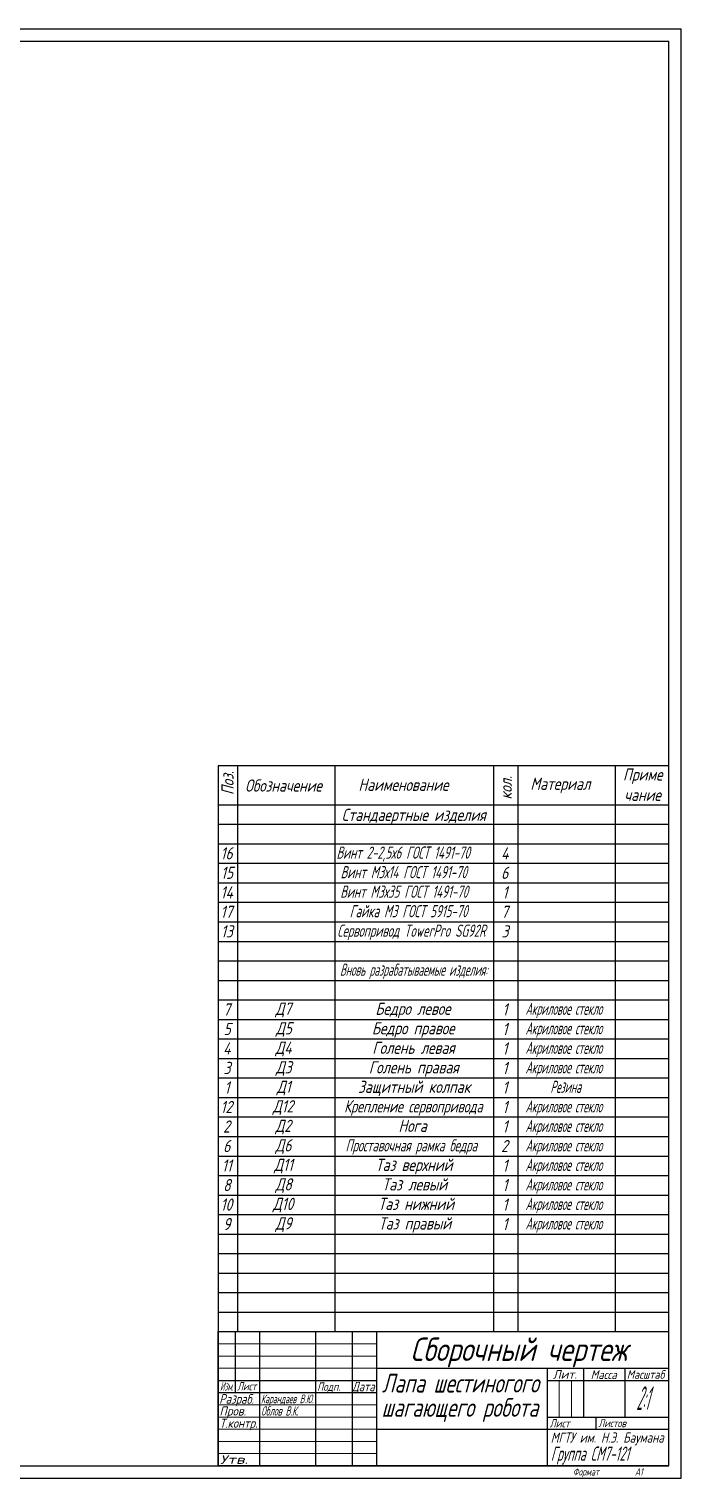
# Model space of a CAD drawing. Header units: millimetres. Extents: x -385 to 841, y 0 to 594.
# Drawn here: x 573 to 841, y 0 to 594 of the extents above; entities that cross this region are included whole.
import ezdxf
from ezdxf.enums import TextEntityAlignment as Align

# ---------------------------------------------------------------- set-up
doc = ezdxf.new("R2010")
doc.units = ezdxf.units.MM
doc.layers.add('0.3', color=130, linetype='Continuous', lineweight=15)
doc.layers.add('0.6', color=255, linetype='Continuous', lineweight=30)
doc.styles.add('ГОСТ', font='GOST_A.TTF', dxfattribs={"oblique": 15, "height": 5})

# ---------------------------------------------------------------- blocks, each defined once
blk = doc.blocks.new('*U19')
at = {"layer": '0.6'}
blk.add_line((-92.5, 0), (92.5, 0), dxfattribs=at)
blk = doc.blocks.new('*U20')
at = {"layer": '0.6', "color": 0, "linetype": 'ByBlock', "lineweight": -2, "transparency": 16777216}
for p in [(0, 200), (0, 192), (0, 184), (0, 176), (0, 168), (0, 160), (0, 152), (0, 144), (0, 136), (0, 128), (0, 120), (0, 112), (0, 104), (0, 96), (0, 88), (0, 80), (0, 72), (0, 64), (0, 56), (0, 48), (0, 40), (0, 32), (0, 24), (0, 16), (0, 8), (0, 0)]:
    blk.add_blockref('*U19', p, dxfattribs=at)

msp = doc.modelspace()

# ---------------------------------------------------------------- linework, layer by layer
for p, q in [((-0.001, 594), (840.999, 594)), ((840.999, 0), (840.999, 594)), ((835.999, 5), (835.999, 589)), ((650.999, 5), (650.999, 60)), ((650.999, 60), (835.999, 60)), ((650.999, 60), (657.999, 60)), ((657.999, 60), (657.999, 35)), ((657.999, 60), (667.999, 60)), ((667.999, 60), (667.999, 5)), ((667.999, 60), (690.999, 60)), ((690.999, 60), (690.999, 5)), ((690.999, 60), (705.999, 60)), ((705.999, 60), (705.999, 5)), ((705.999, 60), (715.999, 60)), ((715.999, 60), (715.999, 5)), ((715.999, 45), (835.999, 45)), ((785.999, 45), (785.999, 5)), ((650.999, 40), (715.999, 40)), ((785.999, 40), (835.999, 40)), ((650.999, 35), (715.999, 35)), ((785.999, 25), (835.999, 25)), ((715.999, 20), (835.999, 20)), ((-0.001, 0), (840.999, 0)), ((19.999, 5), (835.999, 5)), ((835.999, 5), (650.999, 5))]:
    msp.add_line(p, q)
at = {"layer": '0.3'}
for p, q in [((650.999, 55), (715.999, 55)), ((650.999, 50), (715.999, 50)), ((715.999, 45), (650.999, 45)), ((790.999, 40), (790.999, 25)), ((795.999, 40), (795.999, 25)), ((650.999, 30), (715.999, 30)), ((650.999, 25), (715.999, 25)), ((715.999, 20), (650.999, 20)), ((650.999, 15), (715.999, 15)), ((650.999, 10), (715.999, 10))]:
    msp.add_line(p, q, dxfattribs=at)
at = {"layer": '0.6'}
for p, q in [((19.999, 589), (835.999, 589)), ((835.999, 292), (650.999, 292)), ((650.999, 292), (650.999, 5)), ((650.999, 292), (650.999, 276)), ((658.999, 292), (658.999, 60)), ((698.999, 292), (698.999, 60)), ((763.999, 292), (763.999, 60)), ((773.999, 292), (773.999, 60)), ((813.999, 292), (813.999, 60)), ((650.999, 276), (835.999, 276)), ((650.999, 268), (835.999, 268)), ((800.999, 45), (800.999, 25)), ((817.999, 45), (817.999, 25)), ((805.999, 25), (805.999, 20))]:
    msp.add_line(p, q, dxfattribs=at)

# ---------------------------------------------------------------- block references
msp.add_blockref('*U20', (743.499, 60), dxfattribs=at)

# ---------------------------------------------------------------- texts
at = {"layer": '0.3', "style": 'ГОСТ', "oblique": 15}
for s, height, width, p, p2 in [('Лапа шестиногого', 7.73594, 0.868511, (718.224, 35.048), (782.627, 35.048)), ('Изм.', 3.4898, 0.772445, (651.821, 35.823), (657.308, 35.823)), ('Дата', 3.8421, 0.909684, (705.999, 35.563), (715.257, 35.563)), ('2:1', 9.692, 0.413256, (822.636, 27.92), (827.785, 27.92)), ('Карандаев В.Ю.', 3.5671, 0.812768, (668.638, 30.656), (690.198, 30.656)), ('шагающего робота', 7.73594, 0.847582, (718.092, 25.083), (782.365, 25.083)), ('Пров.', 3.7046, 1.145414, (651.579, 25.603), (662.501, 25.603)), ('Т.контр.', 3.6912, 1.012898, (651.668, 20.609), (667.171, 20.609)), ('Группа СМ7-121', 5.8424, 0.691926, (787.573, 7.064), (819.664, 7.064)), ('Утв.', 3.5321, 1.464632, (651.859, 5.804), (663.319, 5.804))]:
    msp.add_text(s, height=height, dxfattribs=dict(at, width=width)).set_placement(p, p2, align=Align.FIT)
for s, height, rotation, width, p, p2 in [('Лит.', 3.5581, 0.19349, 1.210089, (788.408, 40.664), (798.254, 40.697)), ('Масса', 3.5581, 359.821579, 0.974703, (803.92, 40.599), (814.599, 40.566)), ('Масштаб', 3.5248, 0.024239, 0.942752, (818.739, 40.666), (834.186, 40.673)), ('Лист', 3.44, 0.367126, 0.854898, (658.904, 35.873), (666.684, 35.922)), ('Разраб.', 3.979, 359.762673, 0.968939, (651.501, 30.464), (665.697, 30.406)), ('Облов В.К.', 3.8347, 359.880309, 0.78226, (668.678, 25.597), (683.901, 25.565)), ('МГТУ им. Н.Э. Баумана', 4.16542, 0.066831, 0.991995, (787.519, 14.475), (833.897, 14.529))]:
    msp.add_text(s, height=height, rotation=rotation, dxfattribs=dict(at, width=width)).set_placement(p, p2, align=Align.FIT)
msp.add_text('Подп.', height=3.4835, dxfattribs=at).set_placement((691.682, 35.717))
for s, height, p in [('Лист', 3.3797, (787.084, 20.763)), ('Листов', 3.2192, (807.101, 20.87))]:
    msp.add_text(s, height=height, rotation=359.753141, dxfattribs=at).set_placement(p)
msp.add_text('Формат          А1', height=3.01514, dxfattribs=at).set_placement((796.619, 1.019), (825.291, 1.019), align=Align.ALIGNED)
at = {"layer": '0.3', "attachment_point": 1, "style": 'ГОСТ'}
for s, width, insert, char_height in [('\\pi2.7364;Стандаертные изделия', 64.93306, (699.028, 274.345), 5), ('\\pi1.0176;16', 8.02544, (651.021, 258.592), 5), ('\\pi0.59601;{\\W0.8;Винт 2-2,5х6 ГОСТ 1491-70}', 64.90076, (698.999, 258.869), 5), ('\\pi3.0099;4', 9.86511, (764.164, 258.588), 5), ('\\pi1.1969;15', 8.02544, (651.021, 250.592), 5), ('\\pi2.3051;{\\W0.8;Винт М3х14 ГОСТ 1491-70}', 64.90076, (698.999, 250.869), 5), ('\\pi3.0099;6', 9.86511, (764.164, 250.588), 5), ('\\pi1.0176;14', 8.02544, (651.021, 242.592), 5), ('\\pi2.1587;{\\W0.8;Винт М3х35 ГОСТ 1491-70}', 64.90076, (698.999, 242.869), 5), ('\\pi3.5489;1', 9.86511, (764.164, 242.588), 5), ('\\pi1.0139;17', 8.02544, (651.021, 234.592), 5), ('\\pi6.0207;{\\W0.8;Гайка М3 ГОСТ 5915-70}', 64.90076, (698.999, 234.869), 5), ('\\pi3.0062;7', 9.86511, (764.164, 234.588), 5), ('\\pi1.1969;13', 8.02544, (651.021, 226.592), 5), ('\\pi0.93005;{\\W0.8;Сервопривод TowerPro SG92R}', 64.90076, (698.999, 226.869), 5), ('\\pi3.1892;3', 9.86511, (764.164, 226.588), 5), ('\\pi2.0297;{\\W0.7;Вновь разрабатываемые изделия:}', 64.90076, (698.999, 210.869), 5), ('\\pi2.0864;7', 8.02544, (651.021, 194.592), 5), ('\\pi15.569;Д7', 40, (658.999, 194.869), 5), ('\\pi16.578;Бедро левое', 64.90076, (698.999, 194.869), 5), ('\\pi3.5489;1', 9.86511, (764.164, 194.588), 5), ('\\pi3.1779;{\\W0.7;Акриловое стекло}', 40, (773.999, 194.869), 5), ('\\pi2.2694;5', 8.02544, (651.021, 186.592), 5), ('\\pi15.753;Д5', 40, (658.999, 186.869), 5), ('\\pi15.147;Бедро правое', 64.90076, (698.999, 186.869), 5), ('\\pi3.5489;1', 9.86511, (764.164, 186.588), 5), ('\\pi3.1779;{\\W0.7;Акриловое стекло}', 40, (773.999, 186.869), 5), ('\\pi2.09;4', 8.02544, (651.021, 178.592), 5), ('\\pi15.573;Д4', 40, (658.999, 178.869), 5), ('\\pi15.323;Голень левая', 64.90076, (698.999, 178.869), 5), ('\\pi3.5489;1', 9.86511, (764.164, 178.588), 5), ('\\pi3.1779;{\\W0.7;Акриловое стекло}', 40, (773.999, 178.869), 5), ('\\pi2.2694;3', 8.02544, (651.021, 170.592), 5), ('\\pi15.753;Д3', 40, (658.999, 170.869), 5), ('\\pi13.892;Голень правая', 64.90076, (698.999, 170.869), 5), ('\\pi3.5489;1', 9.86511, (764.164, 170.588), 5), ('\\pi3.1779;{\\W0.7;Акриловое стекло}', 40, (773.999, 170.869), 5), ('\\pi2.6291;1', 8.02544, (651.021, 162.592), 5), ('\\pi16.112;Д1', 40, (658.999, 162.869), 5), ('\\pi9.4259;Защитный колпак', 64.90076, (698.999, 162.869), 5), ('\\pi3.5489;1', 9.86511, (764.164, 162.588), 5), ('\\pi13.38;{\\W0.7;Резина}', 40, (773.999, 162.869), 5), ('\\pi1.0029;12', 8.02544, (651.021, 154.592), 5), ('\\pi14.486;Д12', 40, (658.999, 154.869), 5), ('\\pi3.7616;{\\W0.9;Крепление сервопривода}', 64.90076, (698.999, 154.869), 5), ('\\pi3.5489;1', 9.86511, (764.164, 154.588), 5), ('\\pi3.1779;{\\W0.7;Акриловое стекло}', 40, (773.999, 154.869), 5), ('\\pi2.0754;2', 8.02544, (651.021, 146.592), 5), ('\\pi15.559;Д2', 40, (658.999, 146.869), 5), ('\\pi26.051;Нога', 64.90076, (698.999, 146.869), 5), ('\\pi3.5489;1', 9.86511, (764.164, 146.588), 5), ('\\pi3.1779;{\\W0.7;Акриловое стекло}', 40, (773.999, 146.869), 5), ('\\pi2.09;6', 8.02544, (651.021, 138.592), 5), ('\\pi15.573;Д6', 40, (658.999, 138.869), 5), ('\\pi4.3037;{\\W0.8;Проставочная рамка бедра}', 64.90076, (698.999, 138.869), 5), ('\\pi2.9952;2', 9.86511, (764.164, 138.588), 5), ('\\pi3.1779;{\\W0.7;Акриловое стекло}', 40, (773.999, 138.869), 5), ('\\pi15.04;Д11', 40, (658.999, 130.869), 5), ('\\pi16.67;Таз верхний', 64.90076, (698.999, 130.869), 5), ('\\pi3.1779;{\\W0.7;Акриловое стекло}', 40, (773.999, 130.869), 5), ('\\pi1.5566;11', 8.02544, (651.021, 130.592), 5), ('\\pi3.5489;1', 9.86511, (764.164, 130.588), 5), ('\\pi2.09;8', 8.02544, (651.021, 122.592), 5), ('\\pi15.573;Д8', 40, (658.999, 122.869), 5), ('\\pi19.356;Таз левый', 64.90076, (698.999, 122.869), 5), ('\\pi3.5489;1', 9.86511, (764.164, 122.588), 5), ('\\pi3.1779;{\\W0.7;Акриловое стекло}', 40, (773.999, 122.869), 5), ('\\pi1.0176;10', 8.02544, (651.021, 114.592), 5), ('\\pi14.501;Д10', 40, (658.999, 114.869), 5), ('\\pi17.746;Таз нижний', 64.90076, (698.999, 114.869), 5), ('\\pi3.5489;1', 9.86511, (764.164, 114.588), 5), ('\\pi3.1779;{\\W0.7;Акриловое стекло}', 40, (773.999, 114.869), 5), ('\\pi2.09;9', 8.02544, (651.021, 106.592), 5), ('\\pi15.573;Д9', 40, (658.999, 106.869), 5), ('\\pi17.925;Таз правый', 64.90076, (698.999, 106.869), 5), ('\\pi3.5489;1', 9.86511, (764.164, 106.588), 5), ('\\pi3.1779;{\\W0.7;Акриловое стекло}', 40, (773.999, 106.869), 5), ('\\pi14.045;Сборочный чертеж', 120, (715.893, 57.578), 9.60697)]:
    msp.add_mtext_dynamic_manual_height_columns(s, width=width, gutter_width=25, heights=[0], dxfattribs=dict(at, insert=insert, char_height=char_height))
at = {"layer": '0.6', "char_height": 5, "attachment_point": 1, "rotation": 90, "style": 'ГОСТ'}
for s, width, gutter_width, insert in [('\\pi-1.276;Поз.', 8, 25, (652.427, 281.287)), ('кол.', 10, 47.048, (766.571, 278.141))]:
    msp.add_mtext_dynamic_manual_height_columns(s, width=width, gutter_width=gutter_width, heights=[0], dxfattribs=dict(at, insert=insert))
at = {"layer": '0.6', "char_height": 5, "attachment_point": 1, "style": 'ГОСТ'}
for s, width, gutter_width, insert in [('Обозначение', 40, 47.048, (662.126, 286.368)), ('Наименование', 65, 47.048, (708.62, 286.678)), ('Материал', 40, 47.048, (779.178, 287.084)), ('\\pi3.1805;Приме\\P\\pi3.7242;чание', 22, 25, (813.999, 290.893))]:
    msp.add_mtext_dynamic_manual_height_columns(s, width=width, gutter_width=gutter_width, heights=[0], dxfattribs=dict(at, insert=insert))

doc.saveas('drawing.dxf')
